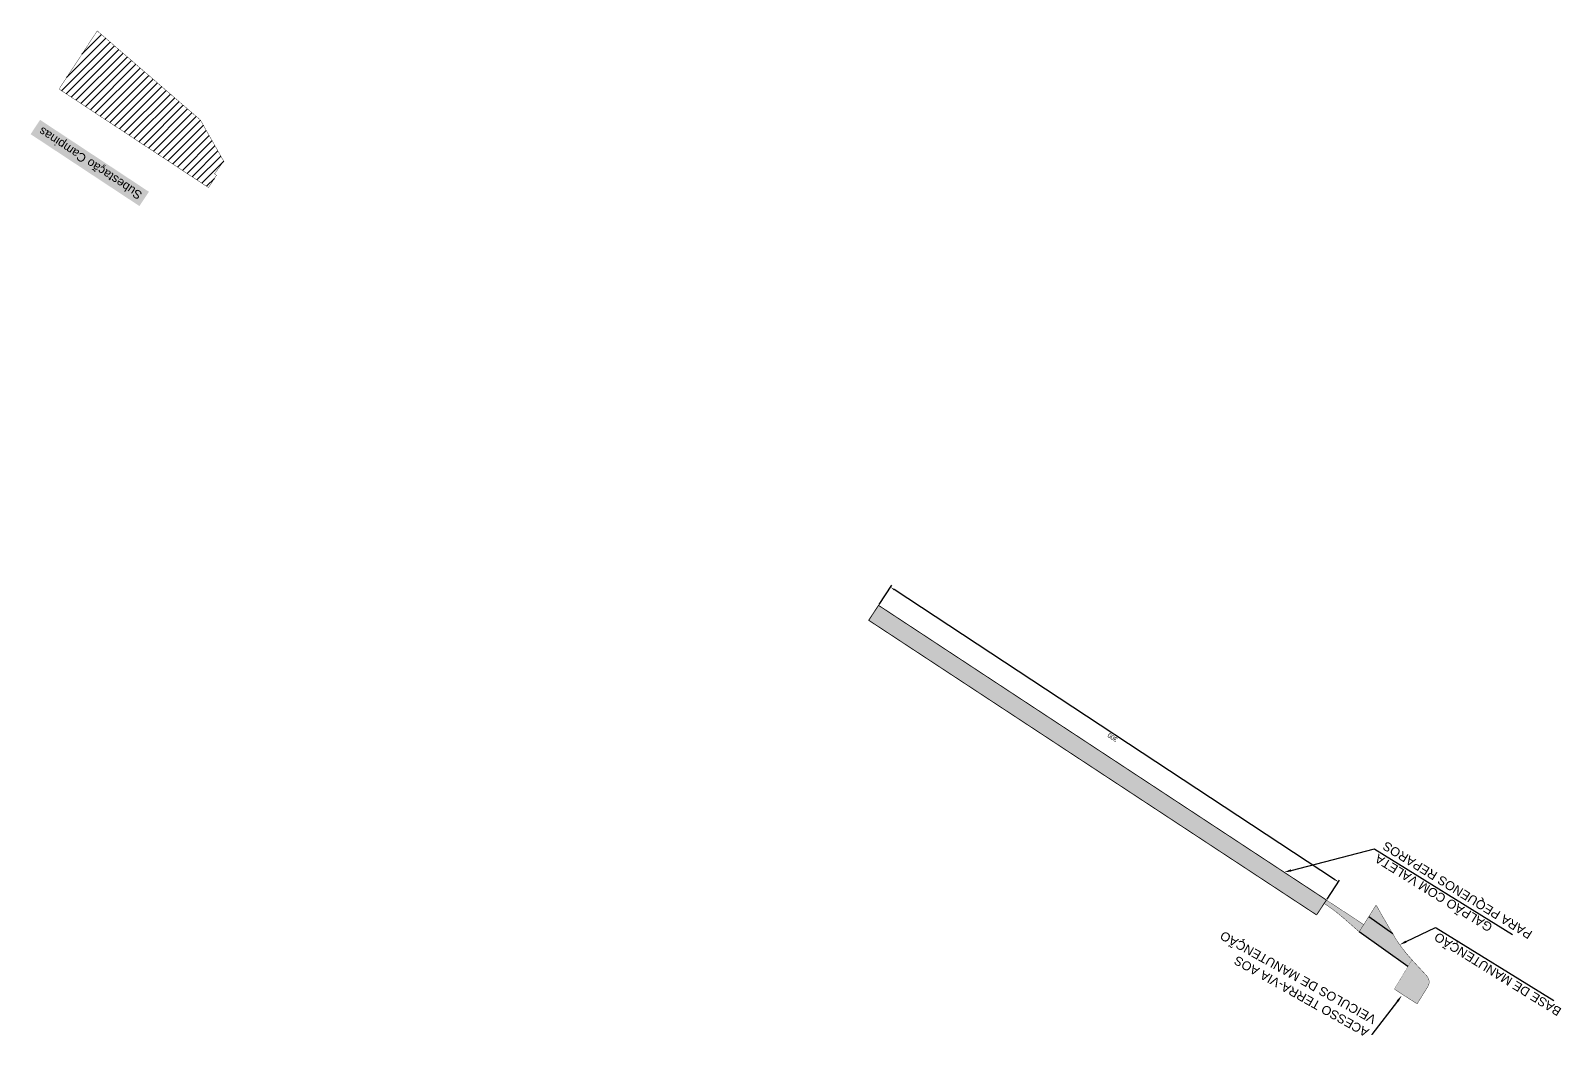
# Model space of a CAD drawing. Header units: metres. Extents: x 286532 to 329498, y 7396783 to 7466136.
# Drawn here: x 286532 to 287388, y 7465572 to 7466136 of the extents above; entities that cross this region are included whole.
import ezdxf
from ezdxf import colors
from ezdxf.entities.mleader import LeaderData, LeaderLine
from ezdxf.math import Vec2, Vec3

# ---------------------------------------------------------------- set-up
doc = ezdxf.new("R2010")
doc.units = ezdxf.units.M
doc.header["$LTSCALE"] = 10
doc.layers.get('0').update_dxf_attribs({"color": 255})
doc.layers.add('_EDIFICAÇÃO BASE DE OPERAÇÃO', color=40, linetype='Continuous', lineweight=30)
doc.layers.add('U-HZ-EIXO TIC', color=40, linetype='TIC_LINE', lineweight=100)
doc.layers.add('Subestação', color=7, linetype='Continuous', true_color=0xf5f500)
doc.layers.add('Texto Subestação', color=7, linetype='Continuous', true_color=0xf0f000)
doc.styles.add('ARIAL', font='arial.ttf')
doc.styles.get("Standard").update_dxf_attribs({"font": 'arial.ttf'})
doc.linetypes.add('TIC_LINE', pattern='A,3.5,-0.25,["TIC",Standard,S=0.175,R=0,X=-0.05,Y=-0.1],-0.5', length=4.25)
doc.dimstyles.new('ISO-25', dxfattribs={"dimtxt": 2.5, "dimasz": 2.5, "dimexe": 1.25, "dimexo": 0.625, "dimtad": 1, "dimtxsty": 'Standard', "dimcen": 2.5, "dimadec": 0, "dimazin": 0, "dimtfac": 1, "dimtmove": 0, "dimatfit": 3, "dimfxl": 1, "dimarcsym": 0})

# ---------------------------------------------------------------- blocks, each defined once
blk = doc.blocks.new('*D199')
at = {"color": 0, "lineweight": -2, "ltscale": 0.05, "transparency": 16777216}
for p, q in [((287006.2946816352, 7465814.365368215), (287013.3253484266, 7465825.045842633)), ((287261.1314787352, 7465660.42526591), (287014.7262323182, 7465822.627160279)), ((287256.8762881611, 7465649.414289195), (287263.9069549525, 7465660.094763612))]:
    blk.add_line(p, q, dxfattribs=at)
at = {"color": 0, "ltscale": 0.05, "transparency": 16777216}
for points in [[(287014.9553310391, 7465822.975190289), (287014.4971335973, 7465822.279130271), (287012.6380522638, 7465824.001752605)], [(287261.3605774562, 7465660.773295918), (287260.9023800143, 7465660.0772359), (287263.2196587897, 7465659.050673584)]]:
    blk.add_solid(points, dxfattribs=at)
at = {"layer": 'Defpoints', "color": 0, "ltscale": 0.05, "transparency": 16777216}
for p in [(287012.6380522638, 7465824.001752605), (287005.951033554, 7465813.843323202), (287256.53264008, 7465648.892244182)]:
    blk.add_point(p, dxfattribs=at)
at = {"color": 0, "ltscale": 0.05, "transparency": 16777216, "insert": (287136.882908911, 7465739.937287549), "char_height": 2.5, "attachment_point": 5, "rotation": 146.64417358919204}
blk.add_mtext('300', dxfattribs=at)

msp = doc.modelspace()

# ---------------------------------------------------------------- hatches: boundary and pattern name
at = {"ltscale": 0.05, "true_color": 0xf8f6b0, "transparency": 33554559}
h = msp.add_hatch(color=51, dxfattribs=at)
h.dxf.hatch_style = 1
h.paths.add_polyline_path([(287251.0342707859, 7465640.539523973), (287256.532640086, 7465648.892244191), (287005.9510335541, 7465813.843323203), (287000.454900712, 7465805.489130768), (287251.0342707859, 7465640.539523973), (287251.0366070561, 7465640.53798607)])
h = msp.add_hatch(color=51, dxfattribs=at)
h.dxf.hatch_style = 1
edge = h.paths.add_edge_path()
edge.add_line((287277.4183430456, 7465635.143752088), (287256.5326400817, 7465648.892244184))
edge.add_line((287256.5326400817, 7465648.892244184), (287255.2087314176, 7465647.070004151))
edge.add_arc((287198.7129867958, 7465561.245803812), 102.7500001182715, 48.614097144303, 56.64417359447572, ccw=False)
edge.add_line((287266.643815592, 7465638.336432447), (287271.719544052, 7465633.863794887))
edge.add_arc((287482.2083682604, 7465869.566176665), 316.0081611171854, 228.2342540377132, 228.9939402141708)
edge.add_line((287274.8631381513, 7465631.093718206), (287277.4171560651, 7465635.141870707))
edge.add_line((287277.4171560651, 7465635.141870707), (287277.4183430456, 7465635.143752088))
h = msp.add_hatch(color=51, dxfattribs=at)
h.dxf.hatch_style = 1
edge = h.paths.add_edge_path()
edge.add_line((287304.4248078662, 7465615.399667311), (287302.1602582152, 7465611.675592946))
edge.add_line((287302.1602582152, 7465611.675592946), (287274.8631234344, 7465631.093728675))
edge.add_line((287274.8631234344, 7465631.093728675), (287277.4147920533, 7465635.14608961))
edge.add_line((287277.4147920533, 7465635.14608961), (287280.2072558971, 7465639.564216202))
edge.add_line((287280.2072558971, 7465639.564216202), (287293.6219433204, 7465630.020483935))
edge.add_arc((287361.3831569065, 7465668.785769476), 78.06618621199212, 209.7732970133541, 223.1457770735473)
at = {"ltscale": 0.05, "transparency": 33554559}
h = msp.add_hatch(color=254, dxfattribs=at)
h.dxf.hatch_style = 1
edge = h.paths.add_edge_path()
edge.add_line((287302.1991480914, 7465611.647928178), (287304.4683511723, 7465615.352763009))
edge.add_arc((287366.2499495658, 7465672.744375628), 84.32534078839056, 212.9641194241832, 222.8903482090725, ccw=False)
edge.add_arc((288019.4412271185, 7466059.435643354), 843.3332671605131, 209.3475461677947, 210.8594237352515, ccw=False)
edge.add_line((287284.3389357699, 7465646.112983978), (287274.8631381513, 7465631.093718206))
edge.add_line((287274.8631381513, 7465631.093718206), (287302.1991480914, 7465611.647928178))
h = msp.add_hatch(color=254, dxfattribs=at)
h.dxf.hatch_style = 1
edge = h.paths.add_edge_path()
edge.add_line((287304.3899529481, 7465615.422578815), (287294.4710663502, 7465599.030605976))
edge.add_line((287294.4710663502, 7465599.030605976), (287307.245488759, 7465590.770522623))
edge.add_line((287307.245488759, 7465590.770522623), (287313.2261247747, 7465600.410141033))
edge.add_arc((287308.9774154084, 7465603.046135859), 4.999999999947682, 328.1836051906529, 402.597659156375)
edge.add_line((287312.6580391119, 7465606.430365337), (287304.4333179141, 7465615.375415902))
edge.add_arc((287304.3305939513, 7465615.324482008), 0.1146580745883732, 26.37371527500764, 58.82160314878244)
at = {"layer": 'Subestação', "ltscale": 0.05}
h = msp.add_hatch(dxfattribs=at)
h.set_pattern_fill('ANSI31', color=256)
h.set_pattern_definition([(45, (0, 0), (-2.245064030267288, 2.245064030267288), [])])
h.paths.add_polyline_path([(286547.4441852047, 7466102.831368236), (286568.8152820268, 7466135.409675275), (286626.5092781631, 7466085.559845234), (286639.5967215875, 7466062.47236203), (286634.4658721957, 7466055.390211824), (286635.5279099867, 7466054.566516178), (286631.0514206975, 7466047.696251154)])

# ---------------------------------------------------------------- linework, layer by layer
at = {"color": 18, "ltscale": 0.05, "true_color": 0x000000, "const_width": 0.2}
for points in [[(287277.4183430456, 7465635.143752088), (287256.5326400817, 7465648.892244184), (287255.3317858501, 7465646.98887419), (287255.3317858501, 7465646.98887419, -0.03469310870212259), (287266.643815592, 7465638.336432447), (287271.719544052, 7465633.863794887, 0.00331477135930575), (287274.8631381513, 7465631.093718206)], [(287304.4683511723, 7465615.352763009), (287304.4683511723, 7465615.352763009, -0.04333844617313214), (287295.5000210064, 7465626.861800418, -0.006596906054584045), (287284.3389357699, 7465646.112983978), (287274.8631381513, 7465631.093718206), (287302.1991480914, 7465611.647928178)], [(287294.4710663507, 7465599.030605977), (287307.2805220173, 7465590.747869731), (287313.2611580326, 7465600.387488141, 0.336605449972836), (287312.6930723701, 7465606.407712445), (287304.4683511723, 7465615.352763009), (287304.4683511723, 7465615.352763009)]]:
    msp.add_lwpolyline(points, format="xyb", dxfattribs=at)
at = {"color": 6, "ltscale": 0.05}
msp.add_lwpolyline([(287293.6219580374, 7465630.020473466), (287280.2072558971, 7465639.564216202)], dxfattribs=at)
at = {"ltscale": 0.05}
msp.add_lwpolyline([(287302.1593766987, 7465611.674108612), (287274.863138151, 7465631.093718205)], dxfattribs=at)
at = {"color": 18, "ltscale": 0.05, "true_color": 0x000000, "const_width": 0.1}
msp.add_lwpolyline([(287294.4710663507, 7465599.030605977), (287304.4248225831, 7465615.399656842)], dxfattribs=at)
at = {"ltscale": 0.05, "const_width": 0.1}
for points in [[(287302.1593766987, 7465611.674108612), (287294.4710663507, 7465599.030605977)], [(287302.1991480913, 7465611.647928178), (287302.1991480914, 7465611.647928178)]]:
    msp.add_lwpolyline(points, dxfattribs=at)
at = {"layer": 'Subestação', "const_width": 0.2, "flags": 128}
msp.add_lwpolyline([(286547.4441852047, 7466102.831368236), (286568.8152820268, 7466135.409675275), (286626.5092781631, 7466085.559845234), (286639.5967215875, 7466062.47236203), (286634.4658721957, 7466055.390211824), (286635.5279099867, 7466054.566516178), (286631.0514206975, 7466047.696251154), (286547.4441852047, 7466102.831368236)], dxfattribs=at)
at = {"layer": 'U-HZ-EIXO TIC', "color": 6, "linetype": 'ByBlock', "const_width": 0.5, "flags": 128}
msp.add_lwpolyline([(287251.0342707859, 7465640.539523973), (287256.532640086, 7465648.892244191), (287005.9510335541, 7465813.843323203), (287000.454900712, 7465805.489130768), (287251.0342707859, 7465640.539523973), (287251.0366070561, 7465640.53798607), (287251.0342707859, 7465640.539523973)], close=True, dxfattribs=at)

# ---------------------------------------------------------------- texts
at = {"layer": 'Texto Subestação', "color": 250, "ltscale": 0.05, "true_color": 0x242424, "insert": (286591.7549723234, 7466040.672135304), "char_height": 4.799999999999998, "attachment_point": 1, "rotation": 146.54147660767032, "style": 'ARIAL', "bg_fill": 1, "box_fill_scale": 1.5, "bg_fill_color": 256, "bg_fill_true_color": 15921906, "bg_fill_transparency": 0}
msp.add_mtext_dynamic_manual_height_columns('Subestação Campinas', width=68.17409941854457, gutter_width=4362.901603234932, heights=[4.143653326407124], dxfattribs=at)

# ---------------------------------------------------------------- dimensions: what is measured, and where the dimension line sits
at = {"color": 18, "ltscale": 0.05, "true_color": 0x000000}
dim = msp.add_aligned_dim(p1=(287256.53264008, 7465648.892244182), p2=(287005.9510335536, 7465813.843323202), distance=-12.161821704170814, dimstyle='ISO-25', override={"dimtad": 4}, dxfattribs=at)
dim.commit()
dim.dimension.update_dxf_attribs({"geometry": '*D199', "text_midpoint": (287136.882908911, 7465739.937287549)})

# ---------------------------------------------------------------- leaders
at = {"layer": '_EDIFICAÇÃO BASE DE OPERAÇÃO', "color": 7}
ml = msp.add_multileader_mtext('Standard', dxfattribs=at)
ml.set_content('GALPÃO COM VALETA\\PPARA PEQUENOS REPAROS', color=7)
ml.set_leader_properties()
ml.build(insert=Vec2(0, 0))
ml.multileader.update_dxf_attribs({"text_right_attachment_type": 6, "dogleg_length": 0.36})
ctx = ml.context
ctx.base_point, ctx.char_height, ctx.landing_gap_size, ctx.plane_origin, ctx.plane_x_axis, ctx.plane_y_axis = Vec3(287368.3826716095, 7465620.877904359, 696), 5, 3, Vec3(287410.8285258892, 7465491.53185151, 696), Vec3(-0.8498184050375641, 0.5270755908400718), Vec3(-0.5270755908400718, -0.8498184050375641)
ctx.right_attachment, ctx.text_align_type = 6, 2
notes = []
notes.append((ctx, [(0, (1, 1, 0), (287283.3526204758, 7465677.505129195, 696), (0.8498184050375641, -0.5270755908400718), 0.3600000000000001, [(0, [(287232.8936152712, 7465664.453173438, 696)], 0, [])])]))
ctx.mtext.insert, ctx.mtext.text_direction, ctx.mtext.rotation, ctx.mtext.alignment, ctx.mtext.line_spacing_style, ctx.mtext.flow_direction = Vec3(287283.0455567717, 7465670.63524478, 696), Vec3(-0.8498184050375641, 0.5270755908400718), 2.586436991802706, 3, 2, 5
ml = msp.add_multileader_mtext('Standard', dxfattribs=at)
ml.set_content('BASE DE MANUTENÇÃO', color=7)
ml.set_leader_properties()
ml.build(insert=Vec2(0, 0))
ml.multileader.update_dxf_attribs({"text_right_attachment_type": 6, "dogleg_length": 0.3600000000000001})
ctx = ml.context
ctx.base_point, ctx.char_height, ctx.plane_origin, ctx.plane_x_axis, ctx.plane_y_axis = Vec3(287388.5501796073, 7465585.776822445, 694.2666374039563), 5, Vec3(287339.4248884027, 7465719.355562504, 694.2666374039563), Vec3(-0.8498184050375641, 0.5270755908400718), Vec3(-0.5270755908400718, -0.8498184050375641)
ctx.right_attachment, ctx.text_align_type = 6, 2
notes.append((ctx, [(0, (1, 1, 0), (287317.6483893375, 7465633.538253276, 694.2666374039563), (0.8498184050375641, -0.5270755908400718), 0.3600000000000004, [(0, [(287297.5247653755, 7465623.881177237, 694.2666374039563)], 0, [])])]))
ctx.mtext.insert, ctx.mtext.text_direction, ctx.mtext.rotation, ctx.mtext.alignment, ctx.mtext.line_spacing_style, ctx.mtext.flow_direction = Vec3(287316.2617655487, 7465626.825025652, 694.2666374039563), Vec3(-0.8498184050375641, 0.5270755908400718), 2.586436991802706, 3, 2, 5
ml = msp.add_multileader_mtext('Standard', dxfattribs=at)
ml.set_content('ACESSO TERRA-VIA AOS\\PVEICULOS DE MANUTENÇÃO', color=7)
ml.set_leader_properties()
ml.build(insert=Vec2(0, 0))
ml.multileader.update_dxf_attribs({"text_right_attachment_type": 6, "dogleg_length": 0.36})
ctx = ml.context
ctx.base_point, ctx.char_height, ctx.plane_origin, ctx.plane_x_axis, ctx.plane_y_axis = Vec3(287281.7208067998, 7465573.828448469, 696), 5, Vec3(287278.9697623446, 7465600.085507999, 696), Vec3(-0.8726549511265755, 0.4883373181257746), Vec3(-0.4883373181257746, -0.8726549511265755)
ctx.right_attachment = 6
notes.append((ctx, [(1, (1, 1, 0), (287282.0349625822, 7465573.652647034, 696), (-0.8726549511265757, 0.4883373181257747), 0.36, [(0, [(287298.7367094518, 7465595.428442414, 696)], 0, [])])]))
ctx.mtext.insert, ctx.mtext.text_direction, ctx.mtext.rotation, ctx.mtext.line_spacing_style, ctx.mtext.flow_direction = Vec3(287278.4040567214, 7465571.996971855, 696), Vec3(-0.8726549511265755, 0.4883373181257746), 2.631409232835749, 2, 5
for ctx, leaders in notes:
    for number, flags, end, landing, length, lines in leaders:
        leader = LeaderData()
        leader.index, (leader.has_last_leader_line, leader.has_dogleg_vector, leader.attachment_direction) = number, flags
        leader.last_leader_point, leader.dogleg_vector, leader.dogleg_length = Vec3(end), Vec3(landing), length
        for number, points, colour, breaks in lines:
            line = LeaderLine()
            line.index, line.vertices, line.color, line.breaks = number, Vec3.list(points), colors.encode_raw_color(colour), breaks
            leader.lines.append(line)
        ctx.leaders.append(leader)

doc.saveas('drawing.dxf')
